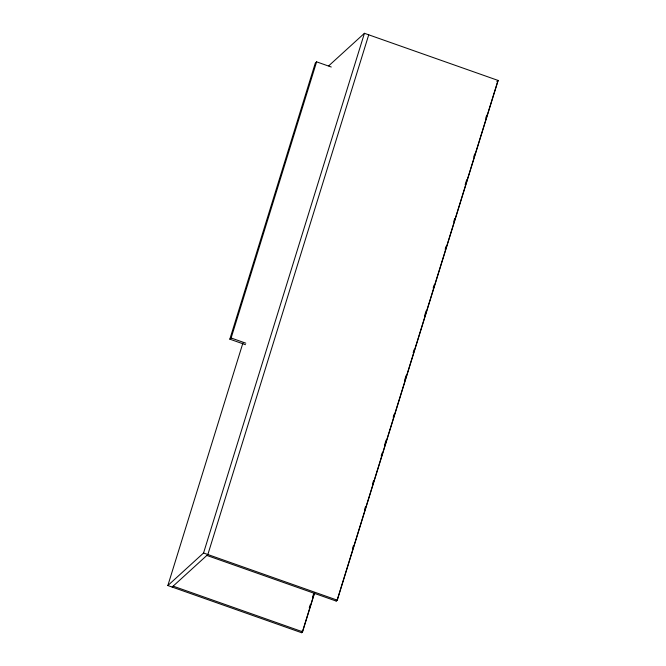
<?xml version="1.0" encoding="UTF-8"?>
<svg xmlns="http://www.w3.org/2000/svg" width="666" height="666" viewBox="0 0 666 666"><rect width="100%" height="100%" fill="white"/><g stroke="black" fill="none" stroke-linecap="round" stroke-linejoin="round"><path stroke-width="1" d="M245.488 344.688L229.837 339.169L315.326 63.012L316.608 61.846L331.277 67.016M229.837 339.169L231.127 337.995L316.608 61.846M314.568 593.031L302.572 631.784L301.573 632.7L167.849 585.539L242.899 343.073M167.849 585.539L203.555 553.005L364.427 33.3L498.151 80.461L337.279 600.166L336.272 601.082L206.851 555.436M368.731 34.815L207.85 554.52L172.144 587.054M301.573 632.7L302.189 630.71M309.257 607.858L310.181 604.878M312.645 596.927L313.569 593.947M314.427 592.981L302.431 631.734L301.423 632.65M352.572 548.418L353.496 545.437M364.568 509.665L365.492 506.676M372.569 483.824L373.493 480.844M381.185 456.002L382.109 453.022M384.565 445.071L386.105 440.101M393.181 417.249L394.106 414.269M404.562 380.477L406.102 375.516M413.17 352.655L414.094 349.675M424.558 315.892L426.09 310.922M433.166 288.07L434.09 285.081M445.163 249.309L446.087 246.328M453.779 221.487L454.703 218.506M465.159 184.723L466.7 179.753M473.767 156.901L474.692 153.921M485.764 118.14L486.688 115.16M328.721 65.834L364.427 33.3M497.002 81.327L498.01 80.411L337.138 600.116L336.13 601.032M497.152 81.377L498.151 80.461M231.127 337.995L245.796 343.173M203.555 553.005L337.279 600.166M173.152 586.138L302.572 631.784"/></g></svg>
